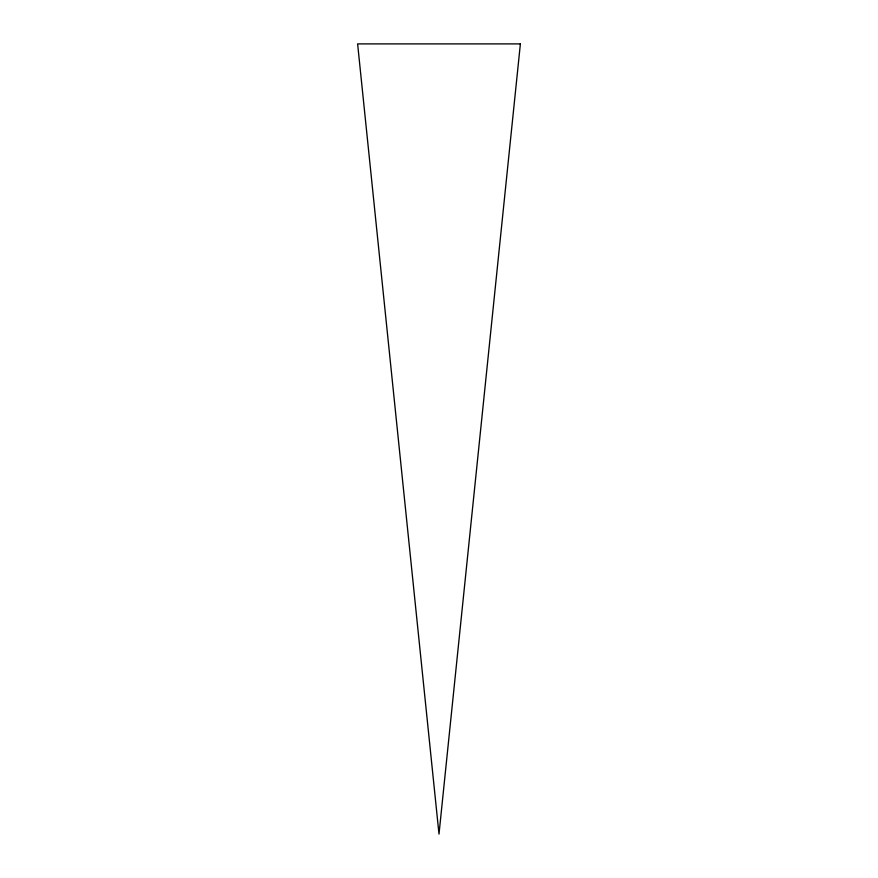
<?xml version="1.0" encoding="UTF-8"?>
<svg xmlns="http://www.w3.org/2000/svg" width="878" height="878" viewBox="0 0 878 878"><rect width="100%" height="100%" fill="white"/><g stroke="black" fill="none" stroke-linecap="round" stroke-linejoin="round"><path stroke-width="1.32" d="M520.38 43.9L439 834.1L357.62 43.9L520.38 43.9"/></g></svg>
